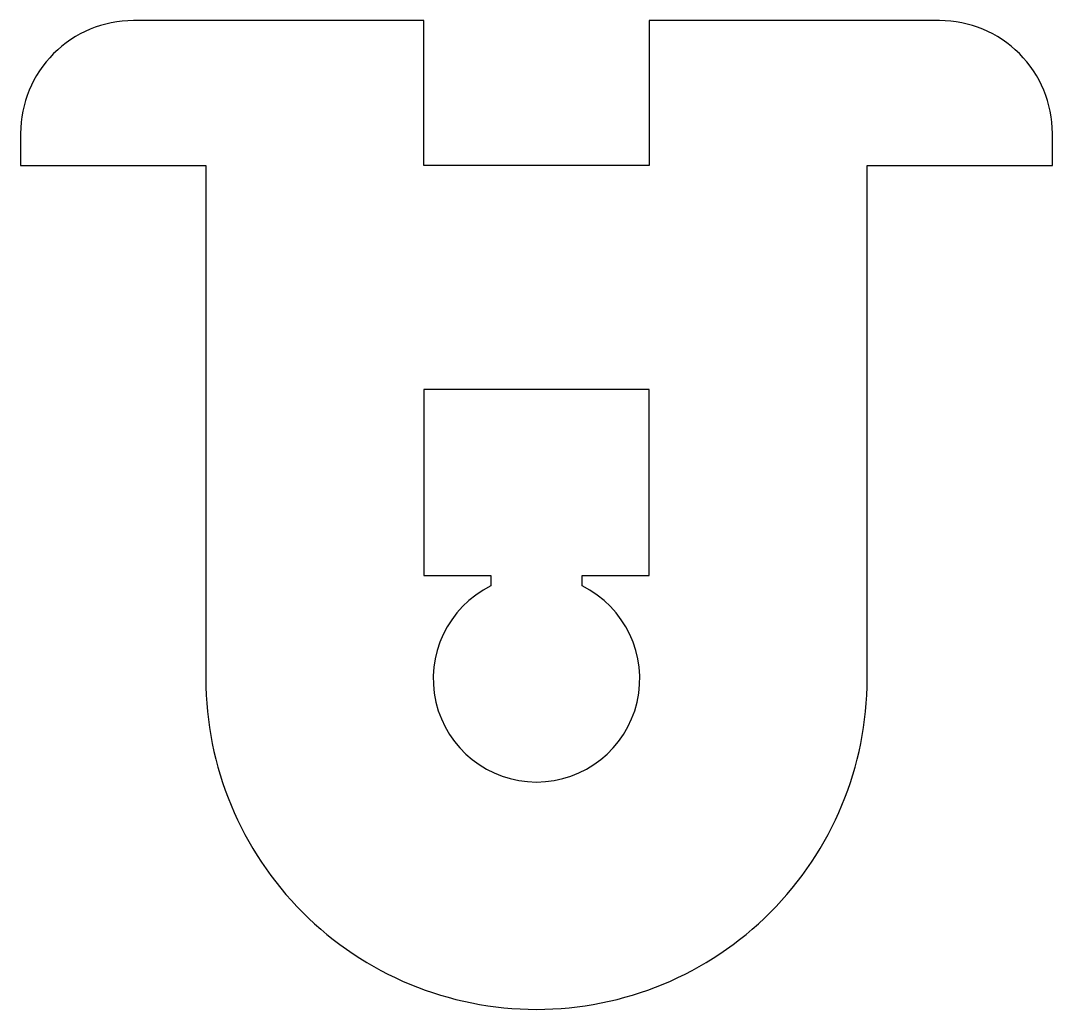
# Model space of a CAD drawing. Header units: millimetres. Extents: x -55.9 to -28.4, y 10.2 to 36.5.
import ezdxf

# ---------------------------------------------------------------- set-up
doc = ezdxf.new("R2010")
doc.units = ezdxf.units.MM
doc.layers.get('0').update_dxf_attribs({"linetype": 'CONTINUOUS'})

msp = doc.modelspace()

# ---------------------------------------------------------------- linework, layer by layer
for points in [[(-42.154, 10.2, 0.414214), (-33.354, 19), (-33.354, 32.661), (-33.154, 32.661), (-30.154, 32.661), (-28.423, 32.661), (-28.423, 33.515, 0.414214), (-31.423, 36.515), (-39.154, 36.515), (-39.154, 32.661), (-45.154, 32.661), (-45.154, 36.515), (-52.885, 36.515, 0.414214), (-55.885, 33.515), (-55.885, 32.661), (-54.154, 32.661), (-51.154, 32.661), (-50.954, 32.661), (-50.954, 19, 0.414214)], [(-43.367, 21.468, 4.299471), (-40.94, 21.468), (-40.94, 21.75), (-39.154, 21.75), (-39.154, 26.698), (-45.154, 26.698), (-45.154, 21.75), (-43.367, 21.75)]]:
    msp.add_lwpolyline(points, format="xyb", close=True)

doc.saveas('drawing.dxf')
